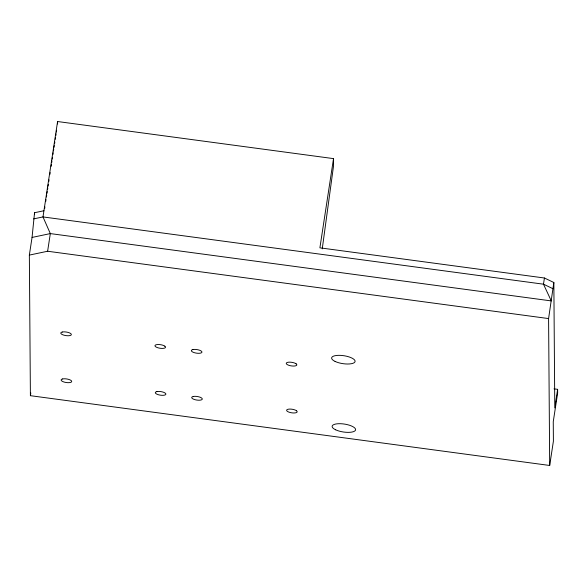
<?xml version="1.0" encoding="UTF-8"?>
<svg xmlns="http://www.w3.org/2000/svg" width="587" height="587" viewBox="0 0 587 587"><rect width="100%" height="100%" fill="white"/><g stroke="black" fill="none" stroke-linecap="round" stroke-linejoin="round"><path stroke-width="0.88" d="M553.996 388.851L557.621 389.335L557.65 392.974L553.255 421.686L553.402 441.182L549.689 465.469L30.399 395.682L29.35 255.096L32.05 237.434L34.56 212.714L43.93 210.74M29.35 255.096L47.62 251.243L50.321 233.589L42.99 216.926L57.585 121.531L333.519 158.615L319.9 247.831L544.428 278.003L553.849 282.501L548.588 318.572L549.689 465.469M322.248 248.866L333.57 165.622L333.519 158.615M44.641 208.664L44.913 206.859M45.742 201.458L46.021 199.653M46.432 196.946L46.711 195.148M46.982 193.343L47.261 191.545M47.54 189.74L47.811 187.935M48.09 186.138L48.361 184.333M48.78 181.632L49.051 179.827M49.88 174.42L50.159 172.615M51.12 166.312L51.399 164.507M51.671 162.709L51.95 160.904M52.221 159.099L52.5 157.301M52.911 154.594L53.19 152.796M53.468 150.991L53.74 149.186M54.019 147.388L54.29 145.583M54.569 143.778L54.848 141.981M55.259 139.273L55.538 137.475M55.809 135.67L56.088 133.865M56.359 132.068L56.638 130.263M30.399 395.682L30.81 392.982M544.428 278.003L543.481 284.189L551.288 300.918L50.321 233.589L32.05 237.434M557.621 389.335L554.781 407.884L553.849 282.501M33.613 218.9L42.99 216.926L543.481 284.189L552.903 288.687M47.62 251.243L548.588 318.572M57.585 121.531L57.599 123.96M34.56 212.714L34.574 214.541M62.325 332.022L61.488 332.286A5.342 1.798 8.7 0 0 62.86 334.817A5.342 1.798 8.7 0 0 69.816 335.595L70.653 335.331A5.342 1.798 8.7 0 0 69.273 332.8A5.342 1.798 8.7 0 0 62.325 332.022M62.677 378.938L61.833 379.202A5.342 1.798 8.7 0 0 63.213 381.741A5.342 1.798 8.7 0 0 70.169 382.519L71.005 382.254A5.342 1.798 8.7 0 0 69.626 379.716A5.342 1.798 8.7 0 0 62.677 378.938M192.91 349.566L192.074 349.83A5.342 1.798 8.7 0 0 193.446 352.369A5.342 1.798 8.7 0 0 200.402 353.147L201.238 352.882A5.342 1.798 8.7 0 0 199.859 350.344A5.342 1.798 8.7 0 0 192.91 349.566M156.854 391.595L156.017 391.859A5.342 1.798 8.7 0 0 157.397 394.398A5.342 1.798 8.7 0 0 164.345 395.168L165.182 394.904A5.342 1.798 8.7 0 0 163.81 392.373A5.342 1.798 8.7 0 0 156.854 391.595M193.255 396.489L192.419 396.753A5.342 1.798 8.7 0 0 193.798 399.285A5.342 1.798 8.7 0 0 200.754 400.063L201.59 399.798A5.342 1.798 8.7 0 0 200.211 397.267A5.342 1.798 8.7 0 0 193.255 396.489M296.112 363.815L295.268 363.324A5.342 1.798 8.7 0 0 288.312 362.23A5.342 1.798 8.7 0 0 286.97 364.402L287.813 364.894A5.342 1.798 8.7 0 0 294.769 365.987A5.342 1.798 8.7 0 0 296.112 363.815M296.457 410.731L295.621 410.24A5.342 1.798 8.7 0 0 288.665 409.154A5.342 1.798 8.7 0 0 287.322 411.318L288.166 411.81A5.342 1.798 8.7 0 0 295.122 412.903A5.342 1.798 8.7 0 0 296.457 410.731M164.822 346.169L163.978 345.677A5.342 1.798 8.7 0 0 157.023 344.591A5.342 1.798 8.7 0 0 155.68 346.763L156.524 347.247A5.342 1.798 8.7 0 0 163.48 348.34A5.342 1.798 8.7 0 0 164.822 346.169M335.082 361.423A11.865 3.999 8.7 0 0 354.709 362.252A11.865 3.999 8.7 0 0 340.291 355.362A11.865 3.999 8.7 0 0 335.082 361.423M335.588 429.779A11.865 3.999 8.7 0 0 355.223 430.601A11.865 3.999 8.7 0 0 340.805 423.719A11.865 3.999 8.7 0 0 335.588 429.779"/></g></svg>
